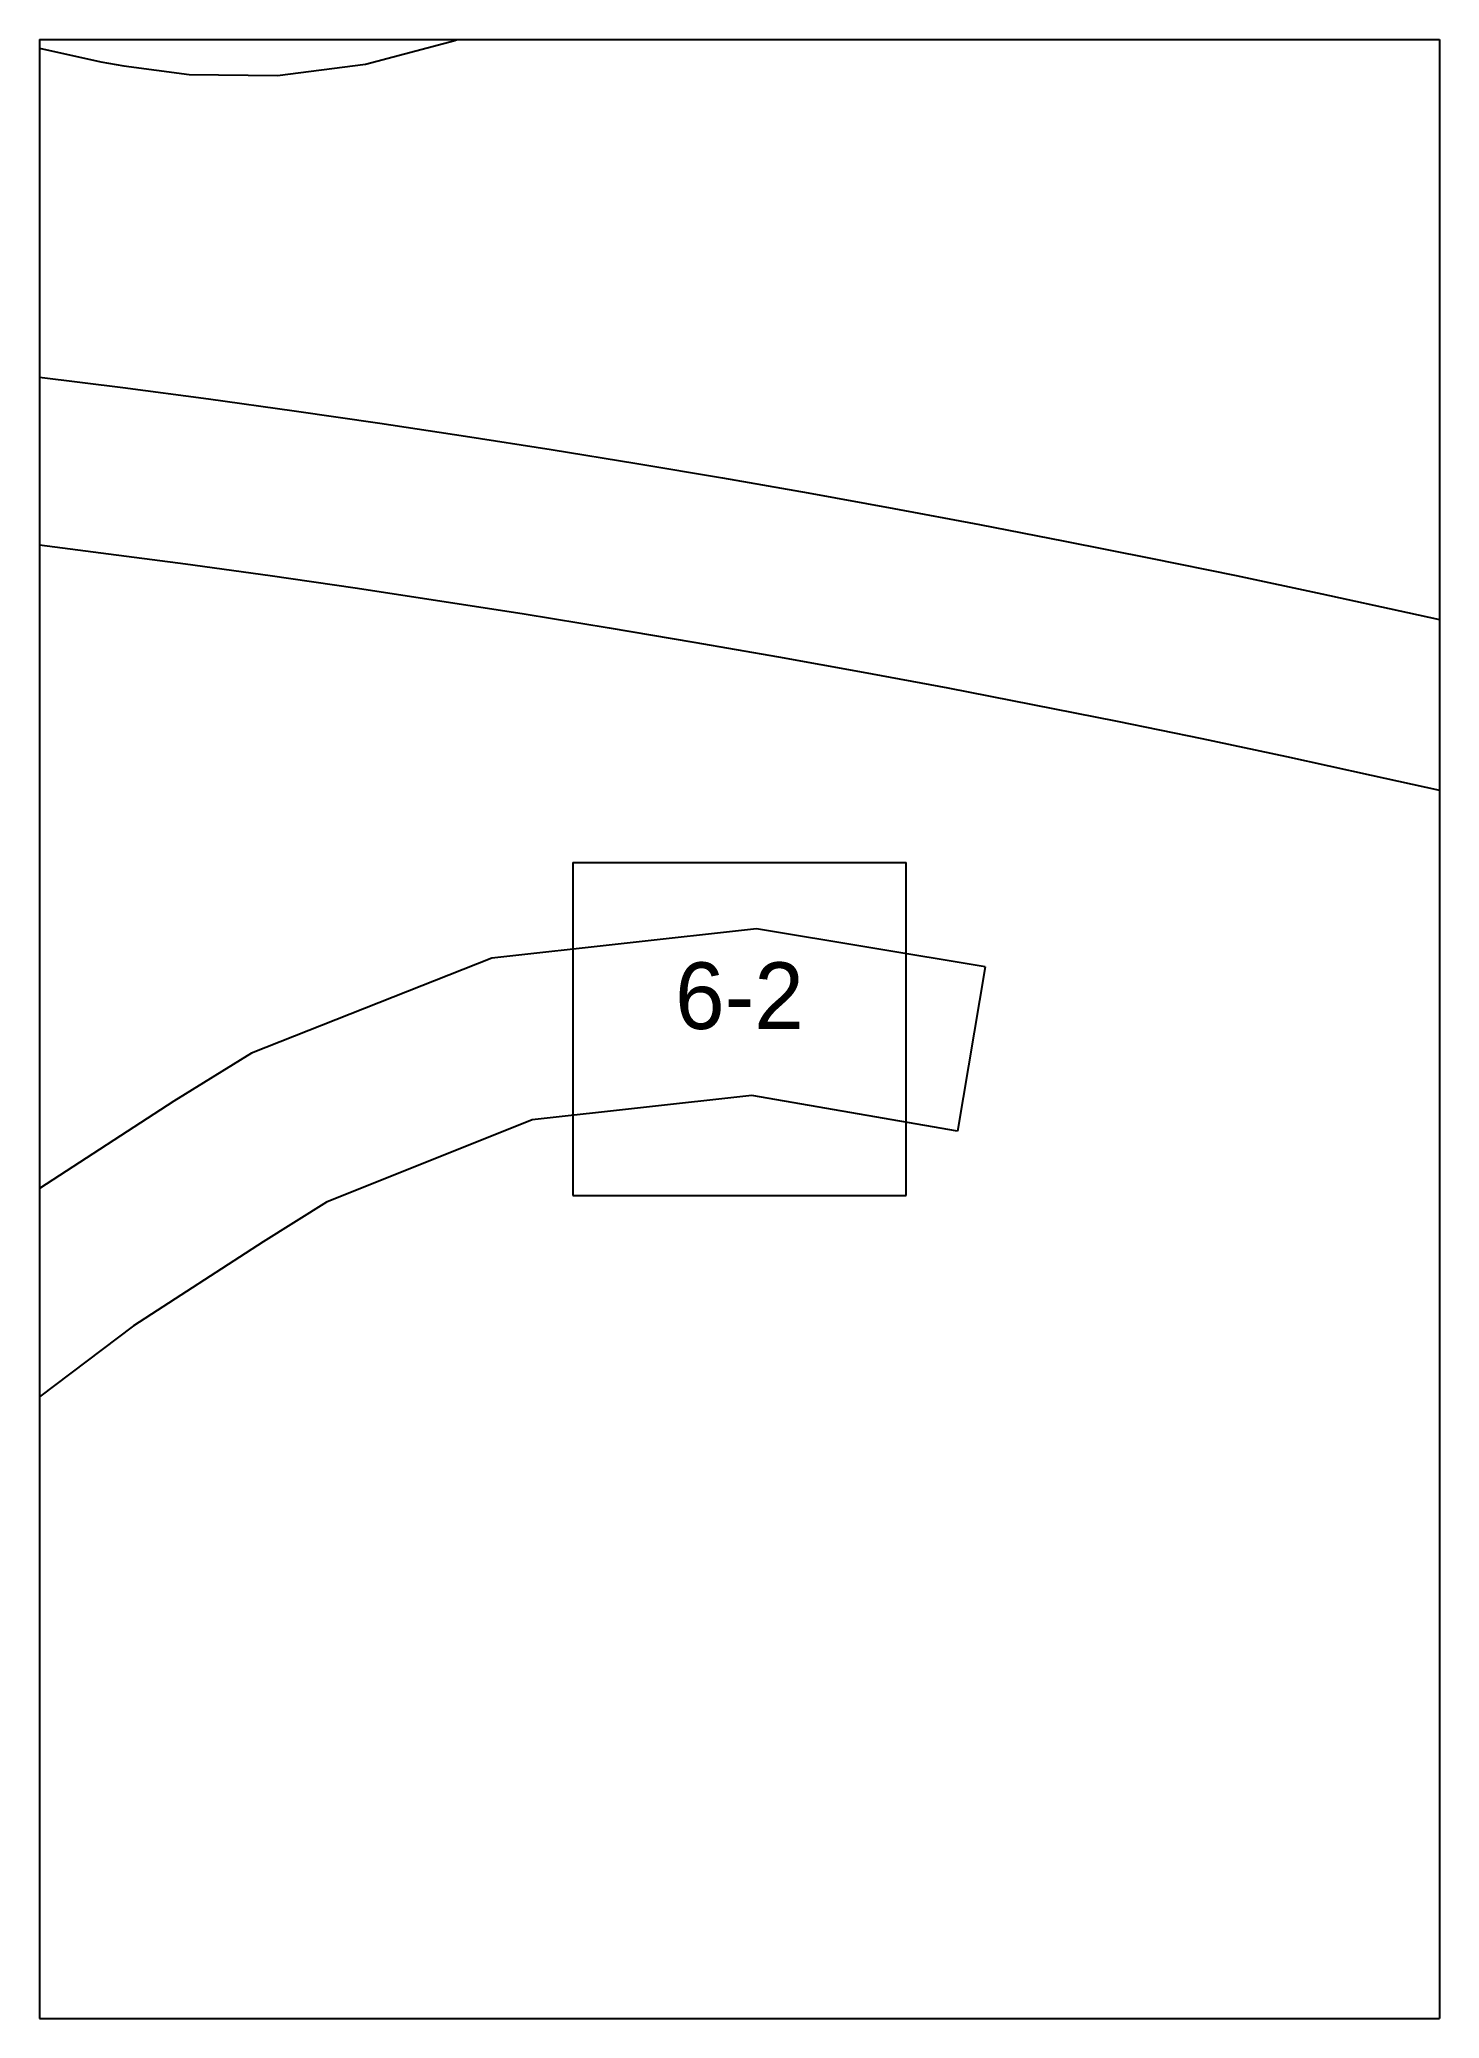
# Paper-space layout 'Plan 6-2' of a CAD drawing. Header units: metres, sheet in millimetres. Extents: x 0 to 210, y 0 to 297.
# The model-space entities are those that its viewports show. They can reach past a viewport. Long polylines and large blocks are cut down to what shows.
import ezdxf
from ezdxf.enums import TextEntityAlignment as Align

# ---------------------------------------------------------------- set-up
doc = ezdxf.new("R2010")
doc.units = ezdxf.units.M
for name, color, linetype in [('default', 7, 'Continuous'), ('TEXTLAYER', 7, 'Continuous'), ('VIEWPORTS', 7, 'Continuous')]:
    doc.layers.add(name, color=color, linetype=linetype)

msp = doc.modelspace()

# ---------------------------------------------------------------- linework, layer by layer
at = {"color": 9}
for p, q in [((210, -1188), (210, -1485)), ((210, -1188), (210, -1485)), ((420, -1188), (420, -1485)), ((420, -1188), (420, -1485)), ((0, -1485), (210, -1485)), ((0, -1485), (210, -1485)), ((210, -1485), (420, -1485)), ((210, -1485), (210, -1782)), ((210, -1485), (420, -1485)), ((210, -1485), (210, -1782)), ((420, -1485), (630, -1485)), ((420, -1485), (420, -1782)), ((420, -1485), (630, -1485)), ((420, -1485), (420, -1782)), ((290, -1608.5), (340, -1608.5)), ((290, -1608.5), (290, -1658.5)), ((340, -1658.5), (340, -1608.5)), ((290, -1658.5), (340, -1658.5)), ((0, -1782), (210, -1782)), ((0, -1782), (210, -1782)), ((210, -1782), (420, -1782)), ((210, -1782), (210, -2079)), ((210, -1782), (420, -1782)), ((210, -1782), (210, -2079)), ((420, -1782), (630, -1782)), ((420, -1782), (420, -2079)), ((420, -1782), (630, -1782)), ((420, -1782), (420, -2079))]:
    msp.add_line(p, q, dxfattribs=at)
at = {"layer": 'default', "color": 7, "linetype": 'Continuous'}
for p, q in [((272.27, -1485.14), (284.56, -1480.25)), ((207.09, -1485.65), (219.19, -1488.36)), ((258.89, -1488.69), (272.27, -1485.14)), ((219.19, -1488.36), (222.64, -1488.94)), ((222.64, -1488.94), (232.46, -1490.26)), ((232.46, -1490.26), (245.68, -1490.37)), ((245.68, -1490.37), (258.89, -1488.69)), ((196.8, -1534.04), (209.65, -1535.6)), ((209.65, -1535.6), (222.5, -1537.23)), ((222.5, -1537.23), (235.35, -1538.94)), ((235.35, -1538.94), (248.2, -1540.72)), ((248.2, -1540.72), (261.04, -1542.58)), ((261.04, -1542.58), (273.89, -1544.52)), ((273.89, -1544.52), (286.74, -1546.54)), ((286.74, -1546.54), (299.59, -1548.63)), ((299.59, -1548.63), (312.44, -1550.8)), ((312.44, -1550.8), (325.29, -1553.05)), ((325.29, -1553.05), (338.13, -1555.37)), ((338.13, -1555.37), (350.98, -1557.78)), ((350.98, -1557.78), (363.83, -1560.26)), ((206.5, -1560.4), (219.21, -1562.01)), ((219.21, -1562.01), (231.91, -1563.7)), ((363.83, -1560.26), (376.68, -1562.82)), ((231.91, -1563.7), (244.61, -1565.46)), ((376.68, -1562.82), (389.53, -1565.46)), ((244.61, -1565.46), (257.32, -1567.3)), ((257.32, -1567.3), (270.02, -1569.22)), ((389.53, -1565.46), (402.37, -1568.18)), ((270.02, -1569.22), (282.72, -1571.21)), ((402.37, -1568.18), (415.22, -1570.98)), ((415.22, -1570.98), (428.07, -1573.86)), ((282.72, -1571.21), (295.43, -1573.28)), ((295.43, -1573.28), (308.13, -1575.42)), ((308.13, -1575.42), (320.83, -1577.65)), ((320.83, -1577.65), (333.54, -1579.95)), ((333.54, -1579.95), (346.24, -1582.32)), ((346.24, -1582.32), (358.94, -1584.78)), ((358.94, -1584.78), (371.65, -1587.31)), ((371.65, -1587.31), (384.35, -1589.92)), ((384.35, -1589.92), (397.05, -1592.61)), ((397.05, -1592.61), (409.75, -1595.38)), ((409.75, -1595.38), (422.46, -1598.23)), ((317.54, -1618.48), (277.83, -1622.87)), ((351.87, -1624.18), (317.54, -1618.48)), ((277.83, -1622.87), (241.8, -1637.15)), ((351.87, -1624.18), (347.71, -1648.84)), ((241.8, -1637.15), (230.15, -1644.32)), ((230.15, -1644.32), (209.75, -1657.59)), ((316.83, -1643.47), (283.88, -1647.12)), ((347.71, -1648.84), (316.83, -1643.47)), ((283.88, -1647.12), (253.04, -1659.48)), ((209.75, -1657.59), (181.64, -1678.79)), ((253.04, -1659.48), (243.54, -1665.43)), ((243.54, -1665.43), (224.1, -1678.06)), ((224.1, -1678.06), (197.4, -1698.2))]:
    msp.add_line(p, q, dxfattribs=at)

# ---------------------------------------------------------------- texts
at = {"layer": 'TEXTLAYER', "color": 1}
msp.add_text('6-2', height=10, dxfattribs=at).set_placement((315, -1633.5), align=Align.CENTER)

psp = doc.layouts.new('Plan 6-2')

# ---------------------------------------------------------------- viewports
at = {"layer": 'VIEWPORTS'}
psp.add_viewport(center=(105, 148.5), size=(210, 297), view_center_point=(315, -1633.5), view_height=297, dxfattribs=at)

doc.saveas('drawing.dxf')
